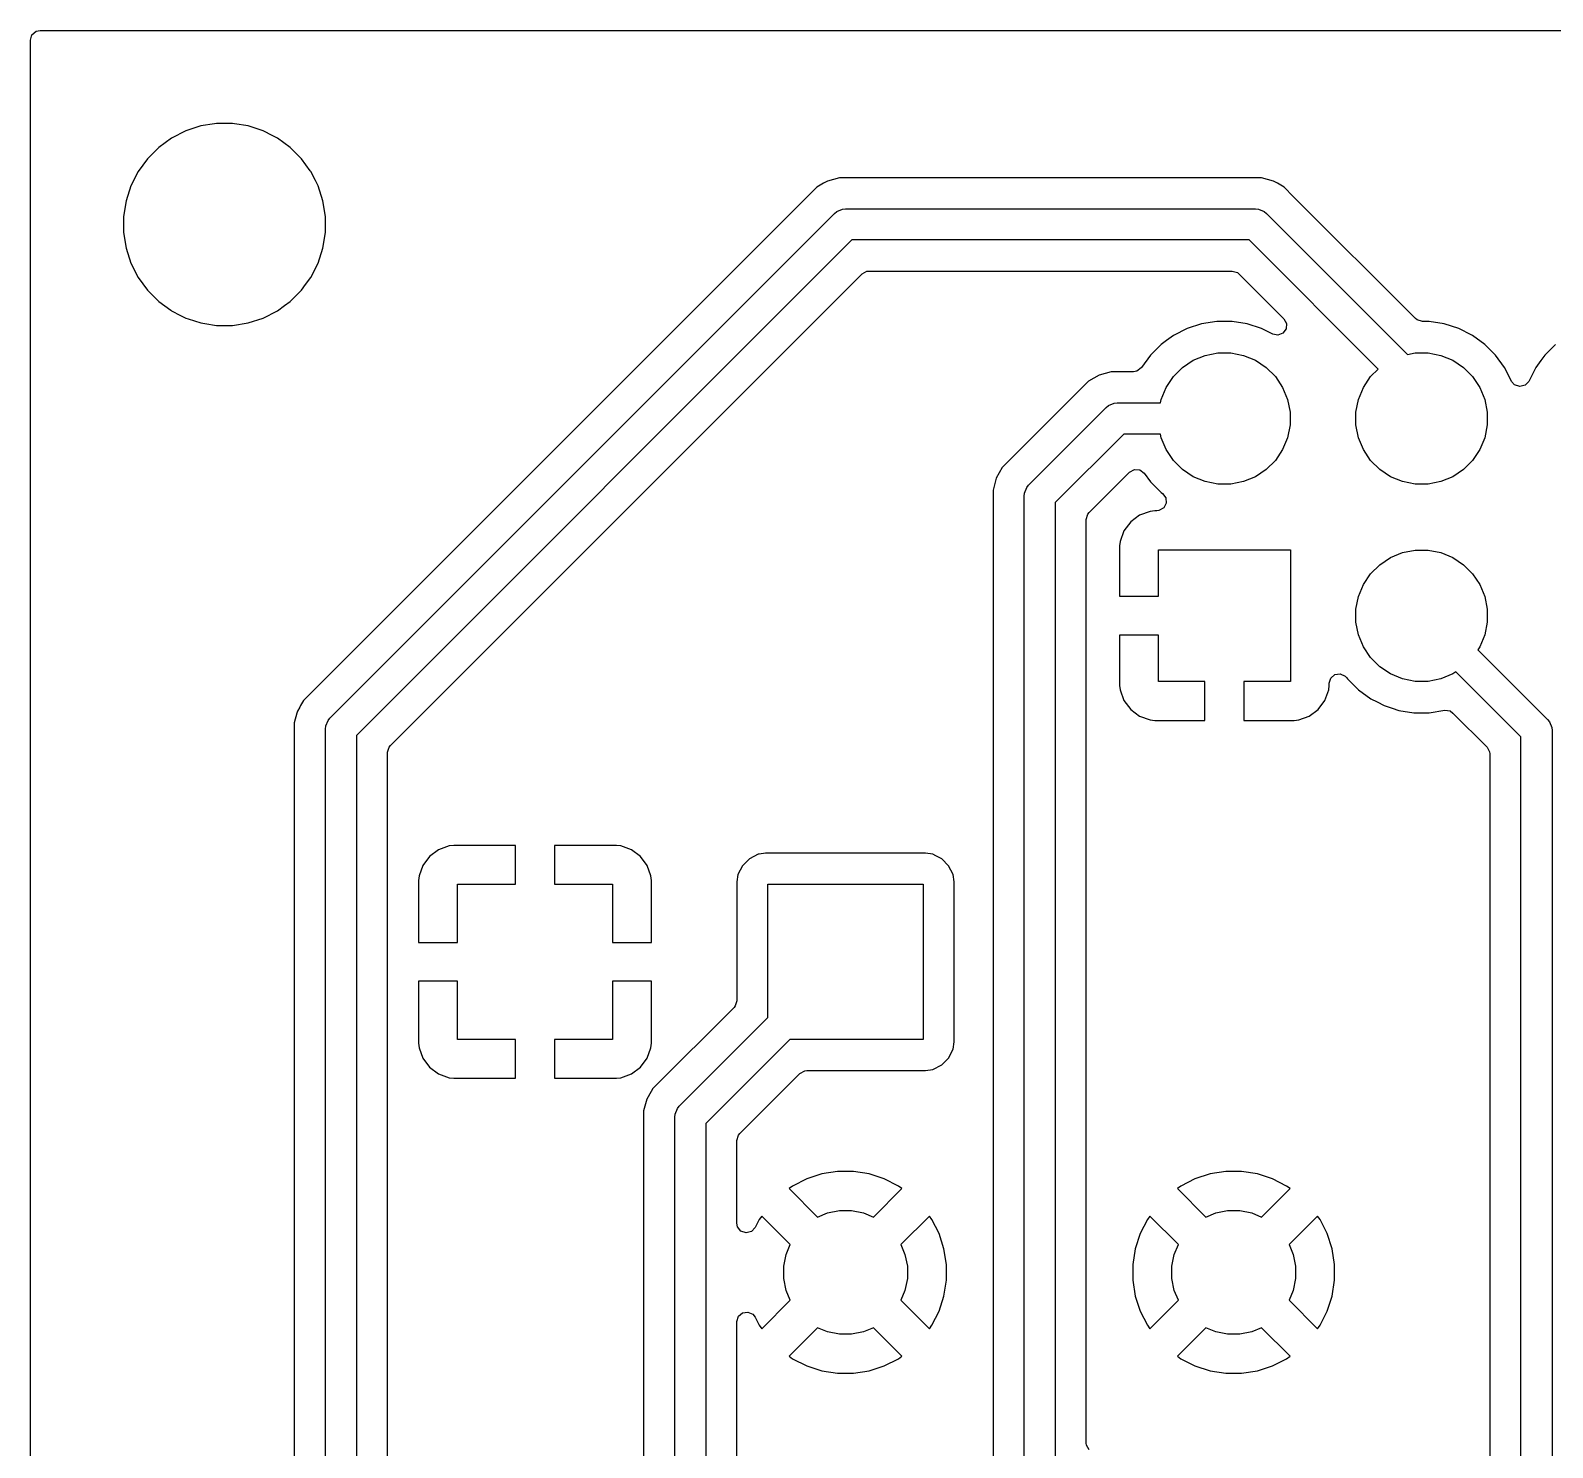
# Model space of a CAD drawing. Header units: millimetres. Extents: x 130.5 to 169.5, y -130 to -71.
# Drawn here: x 130.5 to 150.11, y -89.26 to -71 of the extents above; entities that cross this region are included whole.
import ezdxf

# ---------------------------------------------------------------- set-up
doc = ezdxf.new("R2010")
doc.units = ezdxf.units.MM
doc.layers.add('F.Cu', color=13, linetype='CONTINUOUS', true_color=0xc83434)

msp = doc.modelspace()

# ---------------------------------------------------------------- linework, layer by layer
at = {"layer": 'F.Cu', "linetype": 'CONTINUOUS'}
for p, q in [((130.5005, -71.1245), (130.520185, -71.057461)), ((130.5005, -73.397648), (130.5005, -71.1245)), ((130.520185, -71.057461), (130.572989, -71.011706)), ((130.572989, -71.011706), (130.6245, -71.0005)), ((130.6245, -71.0005), (169.3755, -71.0005)), ((132.500776, -72.294781), (132.318386, -72.387715)), ((132.695465, -72.231522), (132.500776, -72.294781)), ((132.873329, -72.203351), (132.695465, -72.231522)), ((132.897648, -72.1995), (132.873329, -72.203351)), ((133.102352, -72.1995), (132.897648, -72.1995)), ((133.129995, -72.203878), (133.102352, -72.1995)), ((133.304534, -72.231522), (133.129995, -72.203878)), ((133.499223, -72.294781), (133.304534, -72.231522)), ((133.624653, -72.358691), (133.499223, -72.294781)), ((132.152786, -72.508028), (132.008028, -72.652786)), ((132.318386, -72.387715), (132.152786, -72.508028)), ((133.68161, -72.387713), (133.624653, -72.358691)), ((133.681612, -72.387714), (133.68161, -72.387713)), ((133.681613, -72.387715), (133.681612, -72.387714)), ((133.847213, -72.508028), (133.681613, -72.387715)), ((133.991971, -72.652786), (133.847213, -72.508028)), ((132.008028, -72.652786), (131.887715, -72.818386)), ((134.104556, -72.807749), (133.991971, -72.652786)), ((131.887715, -72.818386), (131.794781, -73.000776)), ((134.112287, -72.81839), (134.104556, -72.807749)), ((134.171503, -72.934607), (134.112287, -72.81839)), ((134.205218, -73.000776), (134.171503, -72.934607)), ((140.920943, -72.8995), (140.768215, -72.940423)), ((141.079057, -72.8995), (140.920943, -72.8995)), ((146.193331, -72.8995), (141.079057, -72.8995)), ((146.193347, -72.899499), (146.193331, -72.8995)), ((146.200943, -72.899499), (146.193347, -72.899499)), ((146.359057, -72.899499), (146.200943, -72.899499)), ((146.511785, -72.940423), (146.359057, -72.899499)), ((131.794781, -73.000776), (131.731522, -73.195465)), ((140.631282, -73.019481), (134.019481, -79.631282)), ((134.205218, -73.000778), (134.205218, -73.000776)), ((134.20522, -73.000781), (134.205218, -73.000778)), ((134.268477, -73.195466), (134.20522, -73.000781)), ((140.631285, -73.019479), (140.631282, -73.019481)), ((140.674689, -72.99442), (140.631285, -73.019479)), ((140.718095, -72.96936), (140.674689, -72.99442)), ((140.718096, -72.969359), (140.718095, -72.96936)), ((140.768209, -72.940425), (140.718096, -72.969359)), ((140.768212, -72.940424), (140.768209, -72.940425)), ((140.768214, -72.940423), (140.768212, -72.940424)), ((140.768215, -72.940423), (140.768214, -72.940423)), ((146.5619, -72.969358), (146.511785, -72.940423)), ((146.561904, -72.969359), (146.5619, -72.969358)), ((146.561904, -72.96936), (146.561904, -72.969359)), ((146.648716, -73.01948), (146.561904, -72.96936)), ((146.648717, -73.019481), (146.648716, -73.01948)), ((146.767588, -73.138352), (146.648717, -73.019481)), ((131.731522, -73.195465), (131.6995, -73.397648)), ((134.3005, -73.397648), (134.268477, -73.195466)), ((140.888886, -73.333706), (140.960982, -73.303843)), ((140.960982, -73.303843), (141, -73.3)), ((141, -73.3), (146.28, -73.3)), ((146.28, -73.3), (146.319018, -73.303843)), ((146.319018, -73.303843), (146.391114, -73.333706)), ((146.76759, -73.138355), (146.767588, -73.138352)), ((148.342416, -74.713181), (146.76759, -73.138355)), ((130.5005, -110.579054), (130.5005, -73.397648)), ((131.6995, -73.397648), (131.6995, -73.602351)), ((134.3005, -73.602352), (134.3005, -73.397648)), ((134.358579, -79.858579), (140.858579, -73.358579)), ((140.858579, -73.358579), (140.888886, -73.333706)), ((146.391114, -73.333706), (146.421421, -73.358579)), ((146.421421, -73.358579), (148.236802, -75.17396)), ((131.6995, -73.602351), (131.731522, -73.804534)), ((134.268477, -73.804534), (134.3005, -73.602352)), ((141.082842, -73.7), (134.7, -80.082842)), ((146.197158, -73.7), (141.082842, -73.7)), ((147.860432, -75.363274), (146.197158, -73.7)), ((131.731522, -73.804534), (131.794781, -73.999223)), ((134.20522, -73.999219), (134.268477, -73.804534)), ((131.794781, -73.999223), (131.887715, -74.181613)), ((134.112287, -74.18161), (134.20522, -73.999219)), ((141.212416, -74.136819), (141.273739, -74.103334)), ((141.273739, -74.103334), (141.300097, -74.1005)), ((141.300097, -74.1005), (145.979903, -74.1005)), ((145.979903, -74.1005), (146.046942, -74.120185)), ((131.887715, -74.181613), (132.008028, -74.347213)), ((133.991971, -74.347213), (134.044732, -74.27459)), ((134.044732, -74.27459), (134.112287, -74.18161)), ((135.136819, -80.212416), (141.212416, -74.136819)), ((146.046942, -74.120185), (146.067584, -74.136819)), ((146.067584, -74.136819), (146.646136, -74.715371)), ((132.008028, -74.347213), (132.152786, -74.491971)), ((132.152786, -74.491971), (132.307749, -74.604556)), ((133.77459, -74.544732), (133.847213, -74.491971)), ((133.847213, -74.491971), (133.847215, -74.491968)), ((133.847215, -74.491968), (133.847219, -74.491966)), ((133.847219, -74.491966), (133.991966, -74.347219)), ((133.991966, -74.347219), (133.991968, -74.347215)), ((133.991968, -74.347215), (133.991971, -74.347213)), ((132.307749, -74.604556), (132.31839, -74.612287)), ((132.31839, -74.612287), (132.434607, -74.671503)), ((132.434607, -74.671503), (132.500776, -74.705218)), ((133.499219, -74.70522), (133.68161, -74.612287)), ((133.68161, -74.612287), (133.77459, -74.544732)), ((132.500776, -74.705218), (132.500778, -74.705218)), ((132.500778, -74.705218), (132.500781, -74.70522)), ((132.500781, -74.70522), (132.532023, -74.715371)), ((132.532023, -74.715371), (132.695465, -74.768477)), ((132.695465, -74.768477), (132.747345, -74.776694)), ((132.747345, -74.776694), (132.897648, -74.8005)), ((132.897648, -74.8005), (132.897649, -74.8005)), ((132.897649, -74.8005), (133.102351, -74.8005)), ((133.102351, -74.8005), (133.102352, -74.8005)), ((133.102352, -74.8005), (133.304534, -74.768477)), ((133.304534, -74.768477), (133.499219, -74.70522)), ((145.39997, -74.841117), (145.224594, -74.930476)), ((145.587173, -74.78029), (145.39997, -74.841117)), ((145.781578, -74.7495), (145.587173, -74.78029)), ((145.781583, -74.7495), (145.781578, -74.7495)), ((145.978417, -74.7495), (145.781583, -74.7495)), ((145.978422, -74.7495), (145.978417, -74.7495)), ((146.172826, -74.78029), (145.978422, -74.7495)), ((146.360029, -74.841117), (146.172826, -74.78029)), ((146.50216, -74.913537), (146.360029, -74.841117)), ((146.674637, -74.846386), (146.632765, -74.902319)), ((146.646136, -74.715371), (146.679621, -74.776694)), ((146.679621, -74.776694), (146.674637, -74.846386)), ((148.363058, -74.729815), (148.342416, -74.713181)), ((148.430097, -74.7495), (148.363058, -74.729815)), ((148.518417, -74.7495), (148.430097, -74.7495)), ((148.518422, -74.7495), (148.518417, -74.7495)), ((148.712826, -74.78029), (148.518422, -74.7495)), ((148.900029, -74.841117), (148.712826, -74.78029)), ((149.068065, -74.926736), (148.900029, -74.841117)), ((145.065351, -75.046174), (144.926174, -75.185351)), ((145.065352, -75.046174), (145.065351, -75.046174)), ((145.065354, -75.046172), (145.065352, -75.046174)), ((145.133741, -74.996485), (145.065354, -75.046172)), ((145.224594, -74.930476), (145.133741, -74.996485)), ((146.567301, -74.926736), (146.50216, -74.913537)), ((146.632765, -74.902319), (146.567301, -74.926736)), ((149.075405, -74.930476), (149.068065, -74.926736)), ((149.234646, -75.046172), (149.075405, -74.930476)), ((149.373828, -75.185354), (149.234646, -75.046172)), ((150.145352, -75.046173), (150.006174, -75.185351)), ((144.926172, -75.185354), (144.810477, -75.344594)), ((144.926174, -75.185352), (144.926172, -75.185354)), ((144.926174, -75.185351), (144.926174, -75.185352)), ((145.340766, -75.342941), (145.479313, -75.250367)), ((145.479313, -75.250367), (145.633258, -75.186601)), ((145.633258, -75.186601), (145.796685, -75.154093)), ((145.796685, -75.154093), (145.963315, -75.154093)), ((145.963315, -75.154093), (146.126742, -75.186601)), ((146.126742, -75.186601), (146.280687, -75.250367)), ((146.280687, -75.250367), (146.419234, -75.342941)), ((148.236802, -75.17396), (148.336685, -75.154093)), ((148.336685, -75.154093), (148.503315, -75.154093)), ((148.503315, -75.154093), (148.666742, -75.186601)), ((148.666742, -75.186601), (148.820687, -75.250367)), ((148.820687, -75.250367), (148.959234, -75.342941)), ((149.489524, -75.344595), (149.373828, -75.185354)), ((149.956485, -75.253741), (149.890476, -75.344594)), ((150.006172, -75.185354), (149.956485, -75.253741)), ((150.006174, -75.185352), (150.006172, -75.185354)), ((150.006174, -75.185351), (150.006174, -75.185352)), ((144.268209, -75.440426), (144.13129, -75.519475)), ((144.268214, -75.440423), (144.268209, -75.440426)), ((144.344579, -75.419961), (144.268214, -75.440423)), ((144.420943, -75.399499), (144.344579, -75.419961)), ((144.579058, -75.399499), (144.420943, -75.399499)), ((144.586654, -75.399499), (144.579058, -75.399499)), ((144.58667, -75.3995), (144.586654, -75.399499)), ((144.707404, -75.3995), (144.58667, -75.3995)), ((144.752392, -75.391051), (144.707404, -75.3995)), ((144.807722, -75.348386), (144.752392, -75.391051)), ((144.810477, -75.344594), (144.807722, -75.348386)), ((145.130367, -75.599313), (145.222941, -75.460766)), ((145.222941, -75.460766), (145.340766, -75.342941)), ((146.419234, -75.342941), (146.537059, -75.460766)), ((146.537059, -75.460766), (146.629633, -75.599313)), ((147.670367, -75.599313), (147.762941, -75.460766)), ((147.762941, -75.460766), (147.860432, -75.363274)), ((148.959234, -75.342941), (149.077059, -75.460766)), ((149.077059, -75.460766), (149.169633, -75.599313)), ((149.513194, -75.391051), (149.489524, -75.344595)), ((149.579515, -75.521213), (149.513194, -75.391051)), ((149.890476, -75.344594), (149.800485, -75.521213)), ((144.131282, -75.519481), (143.019481, -76.631282)), ((144.13129, -75.519475), (144.131282, -75.519481)), ((145.066601, -75.753258), (145.130367, -75.599313)), ((146.629633, -75.599313), (146.693399, -75.753258)), ((147.606601, -75.753258), (147.670367, -75.599313)), ((149.169633, -75.599313), (149.233399, -75.753258)), ((149.618555, -75.566267), (149.579515, -75.521213)), ((149.68469, -75.588804), (149.618555, -75.566267)), ((149.752511, -75.572009), (149.68469, -75.588804)), ((149.800485, -75.521213), (149.752511, -75.572009)), ((143.358579, -76.858579), (144.358579, -75.858578)), ((144.358579, -75.858578), (144.388886, -75.833706)), ((144.388886, -75.833706), (144.460982, -75.803843)), ((144.460982, -75.803843), (144.5, -75.8)), ((144.5, -75.8), (145.057303, -75.8)), ((145.057303, -75.8), (145.066601, -75.753258)), ((146.693399, -75.753258), (146.725907, -75.916685)), ((147.574093, -75.916685), (147.606601, -75.753258)), ((149.233399, -75.753258), (149.265907, -75.916685)), ((146.725907, -75.916685), (146.725907, -76.083315)), ((147.574093, -76.083315), (147.574093, -75.916685)), ((149.265907, -75.916685), (149.265907, -76.083315)), ((144.582843, -76.2), (143.7, -77.082842)), ((145.057303, -76.2), (144.582843, -76.2)), ((145.066601, -76.246742), (145.057303, -76.2)), ((145.130367, -76.400687), (145.066601, -76.246742)), ((146.693399, -76.246742), (146.629633, -76.400687)), ((146.725907, -76.083315), (146.693399, -76.246742)), ((147.606601, -76.246742), (147.574093, -76.083315)), ((147.670367, -76.400687), (147.606601, -76.246742)), ((149.233399, -76.246742), (149.169633, -76.400687)), ((149.265907, -76.083315), (149.233399, -76.246742)), ((145.222941, -76.539234), (145.130367, -76.400687)), ((146.629633, -76.400687), (146.537059, -76.539234)), ((147.762941, -76.539234), (147.670367, -76.400687)), ((149.169633, -76.400687), (149.077059, -76.539234)), ((143.019475, -76.63129), (142.980117, -76.699462)), ((143.019481, -76.631282), (143.019475, -76.63129)), ((144.65873, -76.690504), (144.720052, -76.657021)), ((144.720052, -76.657021), (144.789744, -76.662005)), ((145.340766, -76.657059), (145.222941, -76.539234)), ((145.479313, -76.749633), (145.340766, -76.657059)), ((146.419234, -76.657059), (146.280687, -76.749633)), ((146.537059, -76.539234), (146.419234, -76.657059)), ((147.880766, -76.657059), (147.762941, -76.539234)), ((148.019313, -76.749633), (147.880766, -76.657059)), ((148.959234, -76.657059), (148.820687, -76.749633)), ((149.077059, -76.539234), (148.959234, -76.657059)), ((142.940423, -76.768215), (142.899499, -76.920943)), ((142.980117, -76.699464), (142.940423, -76.768214)), ((142.940423, -76.768214), (142.940423, -76.768215)), ((142.980117, -76.699462), (142.980117, -76.699464)), ((144.39541, -76.953825), (144.65873, -76.690504)), ((144.789744, -76.662005), (144.845677, -76.703877)), ((144.845677, -76.703877), (144.846713, -76.70528)), ((144.846713, -76.70528), (144.926172, -76.814646)), ((144.926172, -76.814646), (144.926174, -76.814648)), ((144.926174, -76.814648), (145.065354, -76.953828)), ((145.633258, -76.813399), (145.479313, -76.749633)), ((145.796685, -76.845907), (145.633258, -76.813399)), ((145.963315, -76.845907), (145.796685, -76.845907)), ((146.126742, -76.813399), (145.963315, -76.845907)), ((146.280687, -76.749633), (146.126742, -76.813399)), ((148.173258, -76.813399), (148.019313, -76.749633)), ((148.336685, -76.845907), (148.173258, -76.813399)), ((148.503315, -76.845907), (148.336685, -76.845907)), ((148.666742, -76.813399), (148.503315, -76.845907)), ((148.820687, -76.749633), (148.666742, -76.813399)), ((142.899499, -76.920943), (142.899499, -76.920945)), ((142.899499, -76.920945), (142.899499, -77.089046)), ((143.3, -77), (143.303843, -76.960982)), ((143.3, -89.5), (143.3, -77)), ((143.303843, -76.960982), (143.333706, -76.888886)), ((143.333706, -76.888886), (143.358579, -76.858579)), ((144.136819, -77.212416), (144.39541, -76.953825)), ((145.065354, -76.953828), (145.081671, -76.965683)), ((145.081671, -76.965683), (145.124336, -77.021013)), ((145.124336, -77.021013), (145.130314, -77.090627)), ((142.899499, -77.089046), (142.8995, -77.089059)), ((142.8995, -77.089059), (142.8995, -89.41333)), ((143.7, -77.082842), (143.7, -89.417158)), ((144.1005, -77.300097), (144.120185, -77.233058)), ((144.120185, -77.233058), (144.136819, -77.212416)), ((144.787906, -77.246649), (144.672812, -77.332809)), ((144.787913, -77.246645), (144.787906, -77.246649)), ((144.92262, -77.196403), (144.787913, -77.246645)), ((144.922627, -77.196401), (144.92262, -77.196403)), ((144.982155, -77.19), (144.922627, -77.196401)), ((145.008784, -77.19), (144.982155, -77.19)), ((145.036868, -77.186778), (145.008784, -77.19)), ((145.097707, -77.152421), (145.036868, -77.186778)), ((145.130314, -77.090627), (145.097707, -77.152421)), ((144.1005, -86.897682), (144.1005, -77.300097)), ((144.672809, -77.332812), (144.586649, -77.447906)), ((144.672812, -77.332809), (144.672809, -77.332812)), ((144.536401, -77.582627), (144.53, -77.642155)), ((144.536403, -77.58262), (144.536401, -77.582627)), ((144.586645, -77.447913), (144.536403, -77.58262)), ((144.586649, -77.447906), (144.586645, -77.447913)), ((144.53, -77.642155), (144.53, -78.29)), ((145.03, -78.29), (145.03, -77.69)), ((145.03, -77.69), (146.73, -77.69)), ((146.73, -77.69), (146.73, -79.39)), ((147.880766, -77.882941), (148.019313, -77.790367)), ((148.019313, -77.790367), (148.173258, -77.726601)), ((148.173258, -77.726601), (148.336685, -77.694093)), ((148.336685, -77.694093), (148.503315, -77.694093)), ((148.503315, -77.694093), (148.666742, -77.726601)), ((148.666742, -77.726601), (148.820687, -77.790367)), ((148.820687, -77.790367), (148.959234, -77.882941)), ((147.670367, -78.139313), (147.762941, -78.000766)), ((147.762941, -78.000766), (147.880766, -77.882941)), ((148.959234, -77.882941), (149.077059, -78.000766)), ((149.077059, -78.000766), (149.169633, -78.139313)), ((147.606601, -78.293258), (147.670367, -78.139313)), ((149.169633, -78.139313), (149.233399, -78.293258)), ((144.53, -78.29), (145.03, -78.29)), ((147.574093, -78.456685), (147.606601, -78.293258)), ((149.233399, -78.293258), (149.265907, -78.456685)), ((147.574093, -78.623315), (147.574093, -78.456685)), ((149.265907, -78.456685), (149.265907, -78.623315)), ((144.53, -78.79), (144.53, -79.437844)), ((145.03, -78.79), (144.53, -78.79)), ((145.03, -79.39), (145.03, -78.79)), ((147.606601, -78.786742), (147.574093, -78.623315)), ((147.670367, -78.940687), (147.606601, -78.786742)), ((149.233399, -78.786742), (149.169633, -78.940687)), ((149.265907, -78.623315), (149.233399, -78.786742)), ((147.762941, -79.079234), (147.670367, -78.940687)), ((149.169633, -78.940687), (149.143155, -78.980313)), ((149.143155, -78.980313), (150.041421, -79.878579)), ((147.880766, -79.197059), (147.762941, -79.079234)), ((148.019313, -79.289633), (147.880766, -79.197059)), ((145.63, -79.39), (145.03, -79.39)), ((145.63, -79.89), (145.63, -79.39)), ((146.73, -79.39), (146.13, -79.39)), ((146.13, -79.39), (146.13, -79.89)), ((147.23, -79.411215), (147.249685, -79.344176)), ((147.249685, -79.344176), (147.302489, -79.298421)), ((147.302489, -79.298421), (147.371647, -79.288477)), ((147.371647, -79.288477), (147.435203, -79.317502)), ((147.435203, -79.317502), (147.454316, -79.338327)), ((147.454316, -79.338327), (147.466172, -79.354646)), ((147.466172, -79.354646), (147.605354, -79.493828)), ((148.173258, -79.353399), (148.019313, -79.289633)), ((148.336685, -79.385907), (148.173258, -79.353399)), ((148.503315, -79.385907), (148.336685, -79.385907)), ((148.666742, -79.353399), (148.503315, -79.385907)), ((148.820687, -79.289633), (148.666742, -79.353399)), ((148.860313, -79.263155), (148.820687, -79.289633)), ((149.7, -80.102842), (148.860313, -79.263155)), ((144.53, -79.437844), (144.536401, -79.497372)), ((144.536401, -79.497372), (144.536403, -79.497379)), ((144.536403, -79.497379), (144.586645, -79.632086)), ((147.173354, -79.632086), (147.223596, -79.497379)), ((147.223596, -79.497379), (147.223598, -79.497372)), ((147.223598, -79.497372), (147.229999, -79.437844)), ((147.229999, -79.437844), (147.23, -79.437827)), ((147.23, -79.437827), (147.23, -79.411215)), ((147.605354, -79.493828), (147.764595, -79.609524)), ((133.933576, -79.793768), (133.899499, -79.920943)), ((133.940424, -79.76821), (133.933576, -79.793768)), ((133.940425, -79.768209), (133.940424, -79.76821)), ((133.969359, -79.718096), (133.940425, -79.768209)), ((133.969361, -79.718094), (133.969359, -79.718096)), ((133.980452, -79.698884), (133.969361, -79.718094)), ((134.01948, -79.631284), (133.980452, -79.698884)), ((134.019481, -79.631282), (134.01948, -79.631284)), ((144.586645, -79.632086), (144.586649, -79.632093)), ((144.586649, -79.632093), (144.672809, -79.747187)), ((144.672809, -79.747187), (144.672812, -79.74719)), ((144.672812, -79.74719), (144.787906, -79.83335)), ((146.972093, -79.83335), (147.087187, -79.74719)), ((147.087187, -79.74719), (147.08719, -79.747187)), ((147.08719, -79.747187), (147.17335, -79.632093)), ((147.17335, -79.632093), (147.173354, -79.632086)), ((147.764595, -79.609524), (147.846554, -79.651284)), ((147.846554, -79.651284), (147.93997, -79.698882)), ((147.93997, -79.698882), (147.939972, -79.698882)), ((147.939972, -79.698882), (147.939975, -79.698884)), ((147.939975, -79.698884), (148.040317, -79.731487)), ((148.040317, -79.731487), (148.127173, -79.759709)), ((148.127173, -79.759709), (148.321578, -79.7905)), ((148.321578, -79.7905), (148.321583, -79.7905)), ((148.321583, -79.7905), (148.518422, -79.7905)), ((148.518422, -79.7905), (148.717454, -79.758976)), ((148.717454, -79.758976), (148.786747, -79.76793)), ((148.786747, -79.76793), (148.824533, -79.793768)), ((148.824533, -79.793768), (149.263181, -80.232416)), ((133.899499, -79.920943), (133.899499, -79.920945)), ((133.899499, -79.920945), (133.899499, -80.089046)), ((134.3, -80), (134.303843, -79.960982)), ((134.303843, -79.960982), (134.333706, -79.888886)), ((134.333706, -79.888886), (134.358579, -79.858579)), ((144.787906, -79.83335), (144.787913, -79.833354)), ((144.787913, -79.833354), (144.92262, -79.883596)), ((144.92262, -79.883596), (144.922627, -79.883598)), ((144.922627, -79.883598), (144.982155, -79.889999)), ((144.982155, -79.889999), (144.982172, -79.89)), ((144.982172, -79.89), (145.63, -79.89)), ((146.13, -79.89), (146.777828, -79.89)), ((146.777828, -79.89), (146.777844, -79.889999)), ((146.777844, -79.889999), (146.837372, -79.883598)), ((146.837372, -79.883598), (146.837379, -79.883596)), ((146.837379, -79.883596), (146.972086, -79.833354)), ((146.972086, -79.833354), (146.972093, -79.83335)), ((150.041421, -79.878579), (150.066294, -79.908886)), ((150.066294, -79.908886), (150.096157, -79.980982)), ((150.096157, -79.980982), (150.1, -80.02)), ((133.899499, -80.089046), (133.8995, -80.089059)), ((133.8995, -80.089059), (133.8995, -100.199902)), ((134.3, -100.417158), (134.3, -80)), ((134.7, -80.082842), (134.7, -100.5)), ((149.7, -100.017157), (149.7, -80.102842)), ((150.1, -80.02), (150.1, -100.1)), ((135.1005, -80.300097), (135.120185, -80.233058)), ((135.1005, -81.952155), (135.1005, -80.300097)), ((135.120185, -80.233058), (135.136819, -80.212416)), ((149.263181, -80.232416), (149.296666, -80.293739)), ((149.296666, -80.293739), (149.2995, -80.320097)), ((149.2995, -80.320097), (149.2995, -94.879854)), ((135.757906, -81.556649), (135.642812, -81.642809)), ((135.757913, -81.556645), (135.757906, -81.556649)), ((135.89262, -81.506403), (135.757913, -81.556645)), ((135.892627, -81.506401), (135.89262, -81.506403)), ((135.952155, -81.5), (135.892627, -81.506401)), ((136.75, -81.5), (135.952155, -81.5)), ((136.75, -82), (136.75, -81.5)), ((138.047844, -81.5), (137.25, -81.5)), ((137.25, -81.5), (137.25, -82)), ((138.107372, -81.506401), (138.047844, -81.5)), ((138.107379, -81.506403), (138.107372, -81.506401)), ((138.242086, -81.556645), (138.107379, -81.506403)), ((138.242093, -81.556649), (138.242086, -81.556645)), ((138.357187, -81.642809), (138.242093, -81.556649)), ((135.556645, -81.757913), (135.506403, -81.89262)), ((135.556649, -81.757906), (135.556645, -81.757913)), ((135.642809, -81.642812), (135.556649, -81.757906)), ((135.642812, -81.642809), (135.642809, -81.642812)), ((138.35719, -81.642812), (138.357187, -81.642809)), ((138.44335, -81.757906), (138.35719, -81.642812)), ((138.443354, -81.757913), (138.44335, -81.757906)), ((138.493596, -81.89262), (138.443354, -81.757913)), ((139.761652, -81.671954), (139.671954, -81.761652)), ((139.761657, -81.671951), (139.761652, -81.671954)), ((139.761658, -81.67195), (139.761657, -81.671951)), ((139.874696, -81.614354), (139.761658, -81.67195)), ((139.887519, -81.612323), (139.874696, -81.614354)), ((139.968482, -81.5995), (139.887519, -81.612323)), ((142.031524, -81.5995), (139.968482, -81.5995)), ((142.125301, -81.614352), (142.031524, -81.5995)), ((142.161517, -81.632805), (142.125301, -81.614352)), ((142.238342, -81.67195), (142.161517, -81.632805)), ((142.238344, -81.671952), (142.238342, -81.67195)), ((142.238347, -81.671954), (142.238344, -81.671952)), ((142.328045, -81.761652), (142.238347, -81.671954)), ((135.1005, -90.079054), (135.1005, -81.952155)), ((135.506401, -81.892627), (135.5, -81.952155)), ((135.5, -81.952155), (135.5, -82.75)), ((135.506403, -81.89262), (135.506401, -81.892627)), ((138.493598, -81.892627), (138.493596, -81.89262)), ((138.499999, -81.952155), (138.493598, -81.892627)), ((138.5, -81.952172), (138.499999, -81.952155)), ((138.5, -82.75), (138.5, -81.952172)), ((139.614352, -81.874698), (139.5995, -81.968475)), ((139.671951, -81.761657), (139.614352, -81.874698)), ((139.671954, -81.761652), (139.671951, -81.761657)), ((142.328046, -81.761654), (142.328045, -81.761652)), ((142.32805, -81.761658), (142.328046, -81.761654)), ((142.385646, -81.874696), (142.32805, -81.761658)), ((142.400499, -81.968482), (142.385646, -81.874696)), ((136, -82.75), (136, -82)), ((136, -82), (136.75, -82)), ((137.25, -82), (138, -82)), ((138, -82), (138, -82.75)), ((139.5995, -81.968475), (139.5995, -83.499902)), ((140, -83.717158), (140, -82)), ((140, -82), (142, -82)), ((142, -82), (142, -84)), ((142.4005, -84.031519), (142.400499, -81.968482)), ((135.5, -82.75), (136, -82.75)), ((138, -82.75), (138.5, -82.75)), ((135.5, -83.25), (135.5, -84.047844)), ((136, -83.25), (135.5, -83.25)), ((136, -84), (136, -83.25)), ((138.5, -83.25), (138, -83.25)), ((138, -83.25), (138, -84)), ((138.5, -84.047827), (138.5, -83.25)), ((139.5995, -83.499902), (139.579815, -83.566941)), ((139.563181, -83.587583), (138.519481, -84.631282)), ((138.858579, -84.858579), (140, -83.717158)), ((139.579815, -83.566941), (139.563181, -83.587583)), ((135.5, -84.047844), (135.506401, -84.107372)), ((135.506401, -84.107372), (135.506403, -84.107379)), ((135.506403, -84.107379), (135.556645, -84.242086)), ((136.75, -84), (136, -84)), ((136.75, -84.5), (136.75, -84)), ((138, -84), (137.25, -84)), ((137.25, -84), (137.25, -84.5)), ((138.443354, -84.242086), (138.493596, -84.107379)), ((138.493596, -84.107379), (138.493598, -84.107372)), ((138.493598, -84.107372), (138.499999, -84.047844)), ((138.499999, -84.047844), (138.5, -84.047827)), ((140.282842, -84), (139.2, -85.082842)), ((142, -84), (140.282842, -84)), ((142.385647, -84.125301), (142.400499, -84.031524)), ((142.400499, -84.031524), (142.4005, -84.031519)), ((135.556645, -84.242086), (135.556649, -84.242093)), ((135.556649, -84.242093), (135.642809, -84.357187)), ((138.35719, -84.357187), (138.44335, -84.242093)), ((138.44335, -84.242093), (138.443354, -84.242086)), ((142.238342, -84.32805), (142.32805, -84.238342)), ((142.32805, -84.238342), (142.385646, -84.125304)), ((142.385646, -84.125302), (142.385647, -84.125301)), ((142.385646, -84.125304), (142.385646, -84.125302)), ((135.642809, -84.357187), (135.642812, -84.35719)), ((135.642812, -84.35719), (135.757906, -84.44335)), ((135.757906, -84.44335), (135.757913, -84.443354)), ((135.757913, -84.443354), (135.89262, -84.493596)), ((135.89262, -84.493596), (135.892627, -84.493598)), ((135.892627, -84.493598), (135.952155, -84.499999)), ((135.952155, -84.499999), (135.952172, -84.5)), ((135.952172, -84.5), (136.75, -84.5)), ((137.25, -84.5), (138.047828, -84.5)), ((138.047828, -84.5), (138.047844, -84.499999)), ((138.047844, -84.499999), (138.107372, -84.493598)), ((138.107372, -84.493598), (138.107379, -84.493596)), ((138.107379, -84.493596), (138.242086, -84.443354)), ((138.242086, -84.443354), (138.242093, -84.44335)), ((138.242093, -84.44335), (138.357187, -84.35719)), ((138.357187, -84.35719), (138.35719, -84.357187)), ((139.636815, -85.212419), (140.412416, -84.436817)), ((140.412416, -84.436817), (140.473739, -84.403333)), ((140.473739, -84.403333), (140.500097, -84.400499)), ((140.500097, -84.400499), (142.031517, -84.400499)), ((142.031517, -84.400499), (142.031518, -84.400499)), ((142.031518, -84.400499), (142.125304, -84.385646)), ((142.125304, -84.385646), (142.238342, -84.32805)), ((138.496002, -84.67195), (138.440423, -84.768215)), ((138.496003, -84.671948), (138.496002, -84.67195)), ((138.519477, -84.631287), (138.496003, -84.671948)), ((138.519481, -84.631282), (138.519477, -84.631287)), ((138.440423, -84.768215), (138.399499, -84.920943)), ((138.803843, -84.960982), (138.833706, -84.888886)), ((138.833706, -84.888886), (138.858579, -84.858579)), ((138.399499, -84.920943), (138.399499, -84.920945)), ((138.399499, -84.920945), (138.399499, -85.089046)), ((138.399499, -85.089046), (138.3995, -85.089059)), ((138.3995, -85.089059), (138.3995, -89.91333)), ((138.8, -85), (138.803843, -84.960982)), ((138.8, -90), (138.8, -85)), ((139.2, -85.082842), (139.2, -89.917158)), ((139.6005, -85.300096), (139.620185, -85.233057)), ((139.620185, -85.233057), (139.636815, -85.212419)), ((139.6005, -86.366679), (139.6005, -85.300096)), ((140.500968, -85.795244), (140.318644, -85.888143)), ((140.695582, -85.732009), (140.500968, -85.795244)), ((140.897683, -85.7), (140.695582, -85.732009)), ((141.102317, -85.7), (140.897683, -85.7)), ((141.304417, -85.732009), (141.102317, -85.7)), ((141.499031, -85.795244), (141.304417, -85.732009)), ((141.68135, -85.888141), (141.499031, -85.795244)), ((145.500968, -85.795244), (145.318644, -85.888143)), ((145.695582, -85.732009), (145.500968, -85.795244)), ((145.897683, -85.7), (145.695582, -85.732009)), ((146.102317, -85.7), (145.897683, -85.7)), ((146.304417, -85.732009), (146.102317, -85.7)), ((146.499031, -85.795244), (146.304417, -85.732009)), ((146.68135, -85.888141), (146.499031, -85.795244)), ((140.318644, -85.888143), (140.274077, -85.920523)), ((140.274077, -85.920523), (140.274077, -85.920524)), ((140.274077, -85.920524), (140.640655, -86.287101)), ((141.359344, -86.287101), (141.725922, -85.920524)), ((141.681359, -85.888147), (141.68135, -85.888141)), ((141.725921, -85.920523), (141.681359, -85.888147)), ((141.725922, -85.920524), (141.725921, -85.920523)), ((145.318644, -85.888143), (145.274077, -85.920523)), ((145.274077, -85.920523), (145.274077, -85.920524)), ((145.274077, -85.920524), (145.640655, -86.287101)), ((146.359344, -86.287101), (146.725922, -85.920524)), ((146.681359, -85.888147), (146.68135, -85.888141)), ((146.725921, -85.920523), (146.681359, -85.888147)), ((146.725922, -85.920524), (146.725921, -85.920523)), ((140.640655, -86.287101), (140.767772, -86.234448)), ((140.767772, -86.234448), (140.921586, -86.203852)), ((140.921586, -86.203852), (141.078414, -86.203852)), ((141.078414, -86.203852), (141.232228, -86.234448)), ((141.232228, -86.234448), (141.359344, -86.287101)), ((145.640655, -86.287101), (145.767772, -86.234448)), ((145.767772, -86.234448), (145.921586, -86.203852)), ((145.921586, -86.203852), (146.078414, -86.203852)), ((146.078414, -86.203852), (146.232228, -86.234448)), ((146.232228, -86.234448), (146.359344, -86.287101)), ((139.609603, -86.413312), (139.6005, -86.366679)), ((139.653054, -86.468027), (139.609603, -86.413312)), ((139.834985, -86.422974), (139.78701, -86.47377)), ((139.888143, -86.318644), (139.834985, -86.422974)), ((139.920523, -86.274077), (139.888143, -86.318644)), ((139.920524, -86.274077), (139.920523, -86.274077)), ((140.287101, -86.640654), (139.920524, -86.274077)), ((142.079474, -86.274076), (141.712897, -86.640652)), ((142.079474, -86.274077), (142.079474, -86.274076)), ((142.111859, -86.31865), (142.079474, -86.274077)), ((142.204755, -86.500968), (142.111859, -86.31865)), ((144.888143, -86.318644), (144.795244, -86.500968)), ((144.920523, -86.274077), (144.888143, -86.318644)), ((144.920524, -86.274077), (144.920523, -86.274077)), ((145.287101, -86.640654), (144.920524, -86.274077)), ((147.079474, -86.274076), (146.712897, -86.640652)), ((147.079474, -86.274077), (147.079474, -86.274076)), ((147.111859, -86.31865), (147.079474, -86.274077)), ((147.204755, -86.500968), (147.111859, -86.31865)), ((139.719189, -86.490565), (139.653054, -86.468027)), ((139.78701, -86.47377), (139.719189, -86.490565)), ((140.234448, -86.767772), (140.287101, -86.640654)), ((141.712897, -86.640652), (141.765552, -86.767772)), ((142.26799, -86.695582), (142.204755, -86.500968)), ((144.795244, -86.500968), (144.732009, -86.695582)), ((145.234448, -86.767772), (145.287101, -86.640654)), ((146.712897, -86.640652), (146.765552, -86.767772)), ((147.26799, -86.695582), (147.204755, -86.500968)), ((140.203852, -86.921586), (140.234448, -86.767772)), ((141.765552, -86.767772), (141.796148, -86.921586)), ((142.3, -86.897682), (142.26799, -86.695582)), ((144.732009, -86.695582), (144.7, -86.897682)), ((145.203852, -86.921586), (145.234448, -86.767772)), ((146.765552, -86.767772), (146.796148, -86.921586)), ((147.3, -86.897682), (147.26799, -86.695582)), ((140.203852, -87.078414), (140.203852, -86.921586)), ((141.796148, -86.921586), (141.796148, -87.078414)), ((142.3, -87.102317), (142.3, -86.897682)), ((144.1005, -89.199903), (144.1005, -86.897682)), ((144.7, -86.897682), (144.7, -87.102317)), ((145.203852, -87.078414), (145.203852, -86.921586)), ((146.796148, -86.921586), (146.796148, -87.078414)), ((147.3, -87.102317), (147.3, -86.897682)), ((140.234448, -87.232228), (140.203852, -87.078414)), ((140.287101, -87.359344), (140.234448, -87.232228)), ((141.765552, -87.232228), (141.712898, -87.359345)), ((141.796148, -87.078414), (141.765552, -87.232228)), ((142.26799, -87.304417), (142.3, -87.102317)), ((144.7, -87.102317), (144.732009, -87.304417)), ((145.234448, -87.232228), (145.203852, -87.078414)), ((145.287101, -87.359344), (145.234448, -87.232228)), ((146.765552, -87.232228), (146.712897, -87.359345)), ((146.796148, -87.078414), (146.765552, -87.232228)), ((147.26799, -87.304417), (147.3, -87.102317)), ((139.920524, -87.725922), (140.287101, -87.359344)), ((141.712898, -87.359345), (142.079474, -87.725921)), ((142.204755, -87.499031), (142.26799, -87.304417)), ((144.732009, -87.304417), (144.795244, -87.499031)), ((144.920524, -87.725922), (145.287101, -87.359344)), ((146.712897, -87.359345), (147.079474, -87.725922)), ((147.204755, -87.499031), (147.26799, -87.304417)), ((139.6005, -87.63332), (139.620185, -87.566281)), ((139.6005, -89.699903), (139.6005, -87.63332)), ((139.620185, -87.566281), (139.672989, -87.520526)), ((139.672989, -87.520526), (139.742147, -87.510582)), ((139.742147, -87.510582), (139.805703, -87.539607)), ((139.805703, -87.539607), (139.834985, -87.577025)), ((139.834985, -87.577025), (139.888141, -87.68135)), ((142.111859, -87.681349), (142.204755, -87.499031)), ((144.795244, -87.499031), (144.888141, -87.68135)), ((147.111859, -87.681349), (147.204755, -87.499031)), ((139.888141, -87.68135), (139.888147, -87.681359)), ((139.888147, -87.681359), (139.920523, -87.725921)), ((139.920523, -87.725921), (139.920524, -87.725922)), ((140.640653, -87.712897), (140.274076, -88.079474)), ((140.767772, -87.765552), (140.640653, -87.712897)), ((140.921586, -87.796148), (140.767772, -87.765552)), ((141.078414, -87.796148), (140.921586, -87.796148)), ((141.232228, -87.765552), (141.078414, -87.796148)), ((141.359345, -87.712898), (141.232228, -87.765552)), ((141.725921, -88.079474), (141.359345, -87.712898)), ((142.079474, -87.725921), (142.111859, -87.681349)), ((144.888141, -87.68135), (144.888147, -87.681359)), ((144.888147, -87.681359), (144.920523, -87.725921)), ((144.920523, -87.725921), (144.920524, -87.725922)), ((145.640653, -87.712897), (145.274076, -88.079474)), ((145.767772, -87.765552), (145.640653, -87.712897)), ((145.921586, -87.796148), (145.767772, -87.765552)), ((146.078414, -87.796148), (145.921586, -87.796148)), ((146.232228, -87.765552), (146.078414, -87.796148)), ((146.359345, -87.712898), (146.232228, -87.765552)), ((146.725921, -88.079474), (146.359345, -87.712898)), ((147.079474, -87.725921), (147.111859, -87.681349)), ((147.079474, -87.725922), (147.079474, -87.725921)), ((140.274076, -88.079474), (140.31865, -88.111859)), ((140.31865, -88.111859), (140.500968, -88.204755)), ((140.500968, -88.204755), (140.695582, -88.26799)), ((141.304417, -88.26799), (141.499031, -88.204755)), ((141.499031, -88.204755), (141.681349, -88.111859)), ((141.681349, -88.111859), (141.725921, -88.079474)), ((145.274076, -88.079474), (145.31865, -88.111859)), ((145.31865, -88.111859), (145.500968, -88.204755)), ((145.500968, -88.204755), (145.695582, -88.26799)), ((146.304417, -88.26799), (146.499031, -88.204755)), ((146.499031, -88.204755), (146.681349, -88.111859)), ((146.681349, -88.111859), (146.725921, -88.079474)), ((140.695582, -88.26799), (140.897683, -88.3)), ((140.897683, -88.3), (141.102317, -88.3)), ((141.102317, -88.3), (141.304417, -88.26799)), ((145.695582, -88.26799), (145.897683, -88.3)), ((145.897683, -88.3), (146.102317, -88.3)), ((146.102317, -88.3), (146.304417, -88.26799)), ((144.103334, -89.226261), (144.1005, -89.199903)), ((144.136819, -89.287584), (144.103334, -89.226261))]:
    msp.add_line(p, q, dxfattribs=at)

doc.saveas('drawing.dxf')
